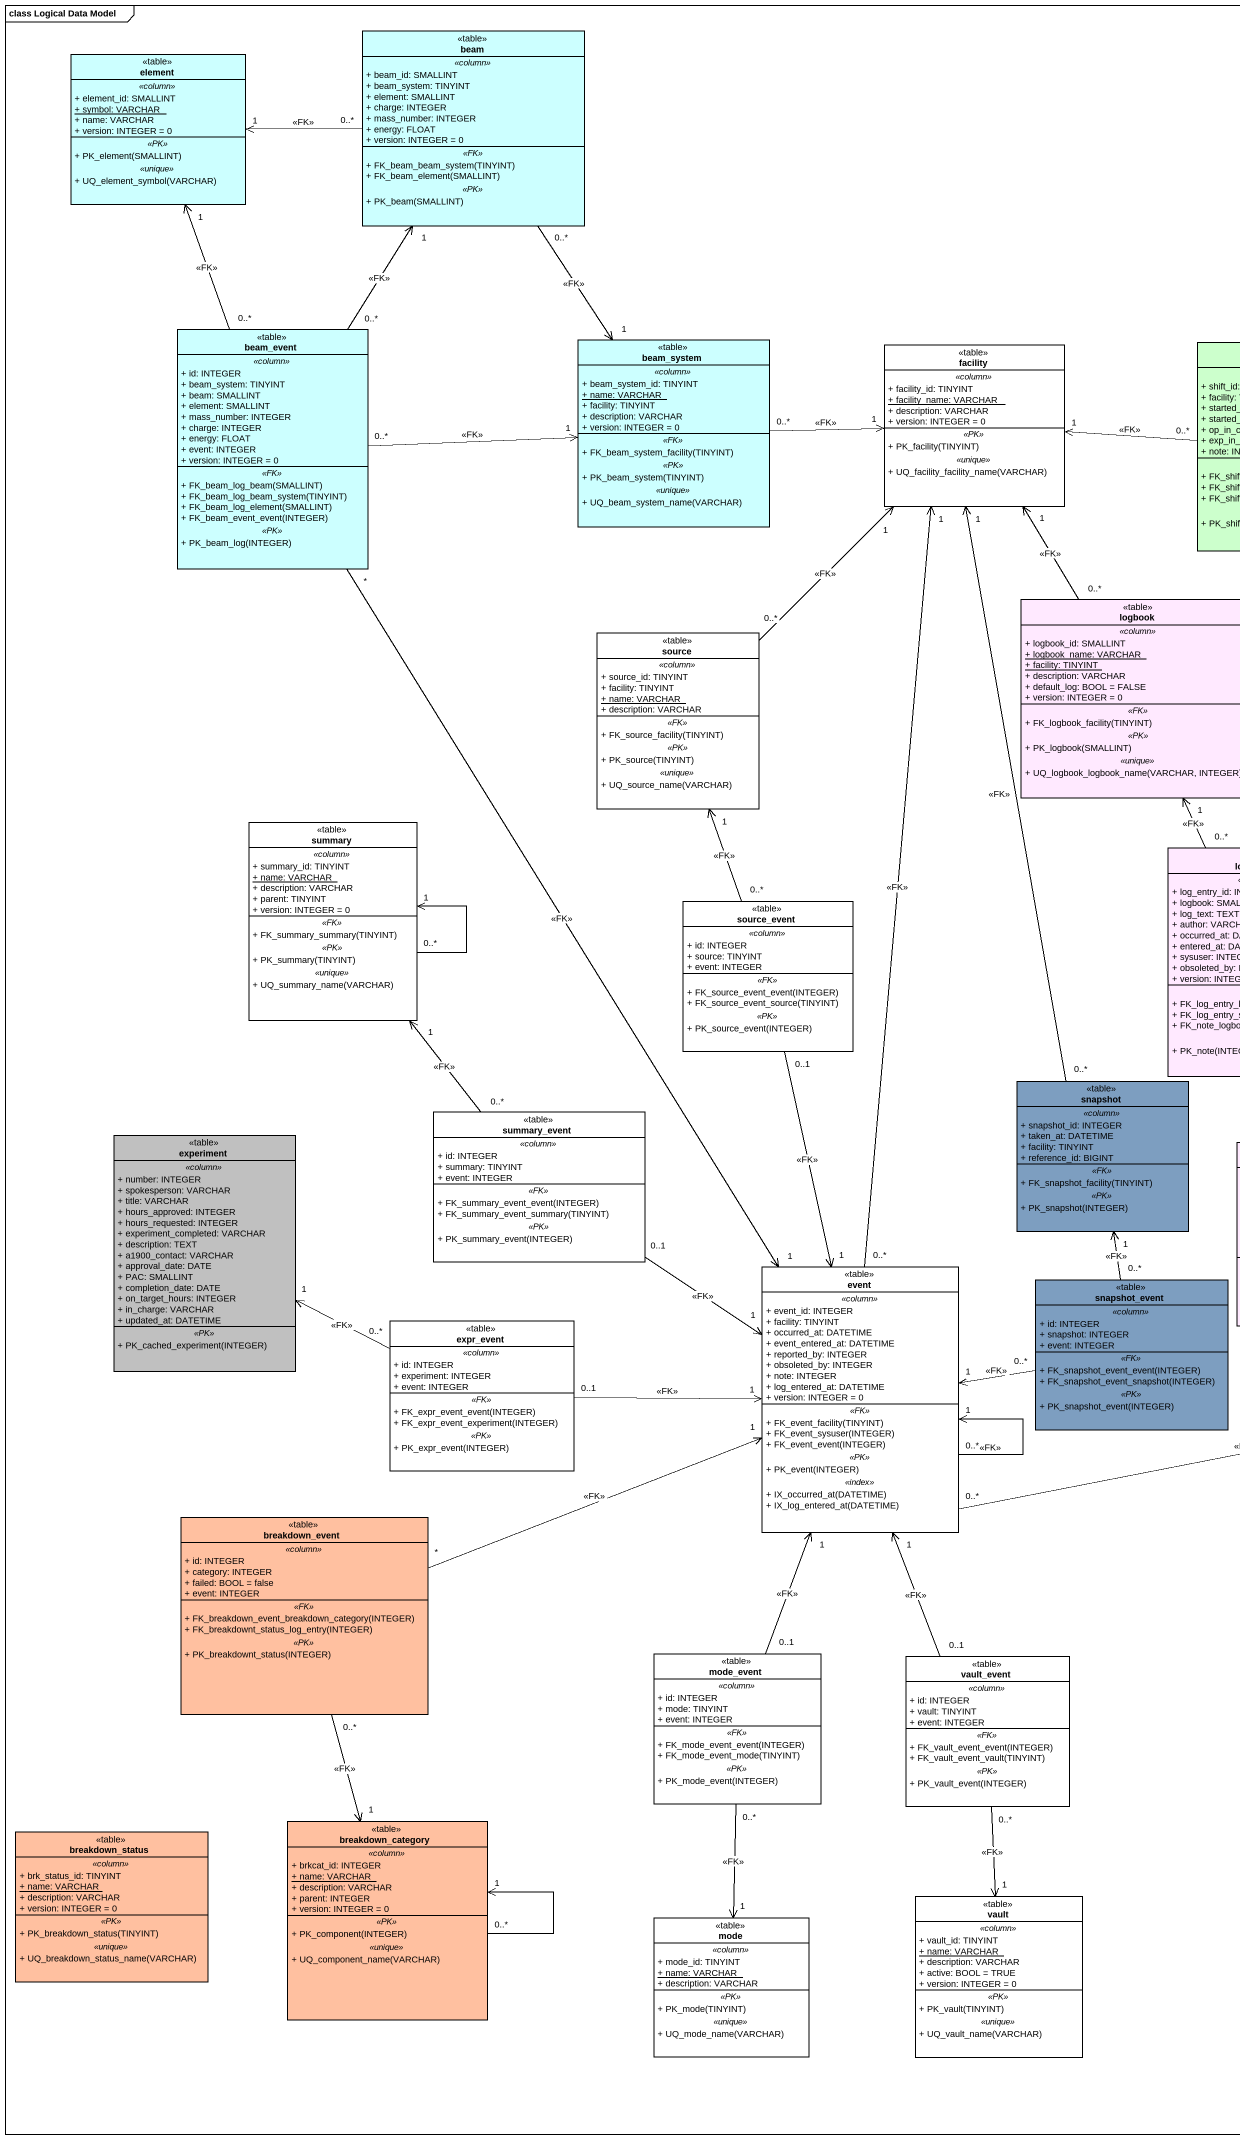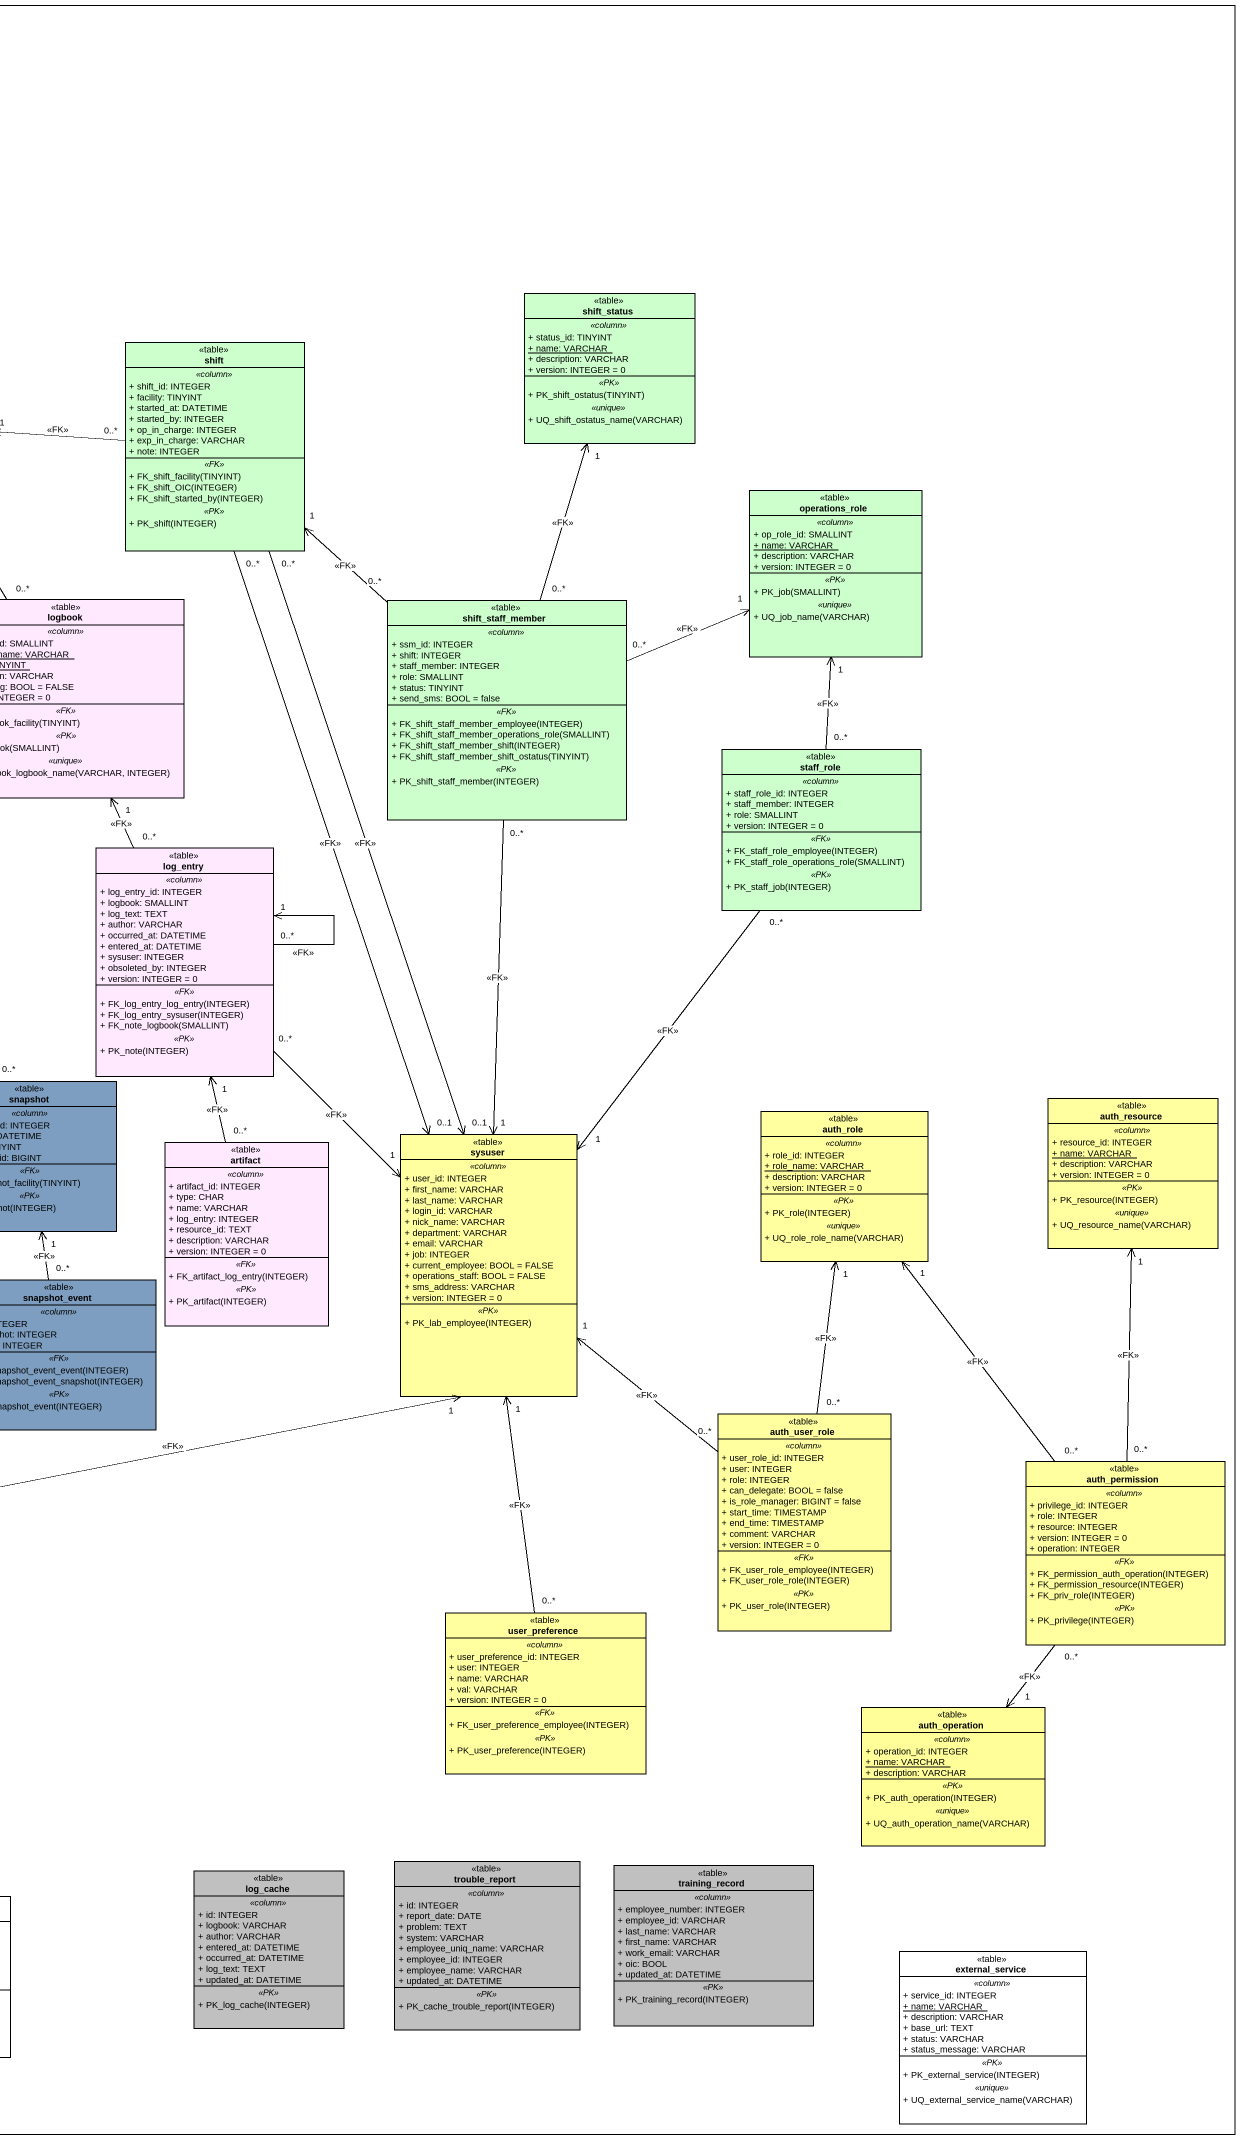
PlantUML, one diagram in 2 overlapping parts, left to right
@startuml
mainframe class Logical Data Model
hide circle
hide empty members
skinparam classAttributeIconSize 0
class element <<table>> #CCFFFF {
  .. <<column>> ..
  + element_id: SMALLINT
  {static} + symbol: VARCHAR
  + name: VARCHAR
  + version: INTEGER = 0
  .. <<PK>> ..
  + PK_element(SMALLINT)
  .. <<unique>> ..
  + UQ_element_symbol(VARCHAR)
}
class beam <<table>> #CCFFFF {
  .. <<column>> ..
  + beam_id: SMALLINT
  + beam_system: TINYINT
  + element: SMALLINT
  + charge: INTEGER
  + mass_number: INTEGER
  + energy: FLOAT
  + version: INTEGER = 0
  .. <<FK>> ..
  + FK_beam_beam_system(TINYINT)
  + FK_beam_element(SMALLINT)
  .. <<PK>> ..
  + PK_beam(SMALLINT)
}
class shift_status <<table>> #CCFFCC {
  .. <<column>> ..
  + status_id: TINYINT
  {static} + name: VARCHAR
  + description: VARCHAR
  + version: INTEGER = 0
  .. <<PK>> ..
  + PK_shift_ostatus(TINYINT)
  .. <<unique>> ..
  + UQ_shift_ostatus_name(VARCHAR)
}
class beam_event <<table>> #CCFFFF {
  .. <<column>> ..
  + id: INTEGER
  + beam_system: TINYINT
  + beam: SMALLINT
  + element: SMALLINT
  + mass_number: INTEGER
  + charge: INTEGER
  + energy: FLOAT
  + event: INTEGER
  + version: INTEGER = 0
  .. <<FK>> ..
  + FK_beam_log_beam(SMALLINT)
  + FK_beam_log_beam_system(TINYINT)
  + FK_beam_log_element(SMALLINT)
  + FK_beam_event_event(INTEGER)
  .. <<PK>> ..
  + PK_beam_log(INTEGER)
}
class beam_system <<table>> #CCFFFF {
  .. <<column>> ..
  + beam_system_id: TINYINT
  {static} + name: VARCHAR
  + facility: TINYINT
  + description: VARCHAR
  + version: INTEGER = 0
  .. <<FK>> ..
  + FK_beam_system_facility(TINYINT)
  .. <<PK>> ..
  + PK_beam_system(TINYINT)
  .. <<unique>> ..
  + UQ_beam_system_name(VARCHAR)
}
class facility <<table>> {
  .. <<column>> ..
  + facility_id: TINYINT
  {static} + facility_name: VARCHAR
  + description: VARCHAR
  + version: INTEGER = 0
  .. <<PK>> ..
  + PK_facility(TINYINT)
  .. <<unique>> ..
  + UQ_facility_facility_name(VARCHAR)
}
class shift <<table>> #CCFFCC {
  .. <<column>> ..
  + shift_id: INTEGER
  + facility: TINYINT
  + started_at: DATETIME
  + started_by: INTEGER
  + op_in_charge: INTEGER
  + exp_in_charge: VARCHAR
  + note: INTEGER
  .. <<FK>> ..
  + FK_shift_facility(TINYINT)
  + FK_shift_OIC(INTEGER)
  + FK_shift_started_by(INTEGER)
  .. <<PK>> ..
  + PK_shift(INTEGER)
}
class operations_role <<table>> #CCFFCC {
  .. <<column>> ..
  + op_role_id: SMALLINT
  {static} + name: VARCHAR
  + description: VARCHAR
  + version: INTEGER = 0
  .. <<PK>> ..
  + PK_job(SMALLINT)
  .. <<unique>> ..
  + UQ_job_name(VARCHAR)
}
class logbook <<table>> #FFE9FF {
  .. <<column>> ..
  + logbook_id: SMALLINT
  {static} + logbook_name: VARCHAR
  {static} + facility: TINYINT
  + description: VARCHAR
  + default_log: BOOL = FALSE
  + version: INTEGER = 0
  .. <<FK>> ..
  + FK_logbook_facility(TINYINT)
  .. <<PK>> ..
  + PK_logbook(SMALLINT)
  .. <<unique>> ..
  + UQ_logbook_logbook_name(VARCHAR, INTEGER)
}
class source <<table>> {
  .. <<column>> ..
  + source_id: TINYINT
  + facility: TINYINT
  {static} + name: VARCHAR
  + description: VARCHAR
  .. <<FK>> ..
  + FK_source_facility(TINYINT)
  .. <<PK>> ..
  + PK_source(TINYINT)
  .. <<unique>> ..
  + UQ_source_name(VARCHAR)
}
class shift_staff_member <<table>> #CCFFCC {
  .. <<column>> ..
  + ssm_id: INTEGER
  + shift: INTEGER
  + staff_member: INTEGER
  + role: SMALLINT
  + status: TINYINT
  + send_sms: BOOL = false
  .. <<FK>> ..
  + FK_shift_staff_member_employee(INTEGER)
  + FK_shift_staff_member_operations_role(SMALLINT)
  + FK_shift_staff_member_shift(INTEGER)
  + FK_shift_staff_member_shift_ostatus(TINYINT)
  .. <<PK>> ..
  + PK_shift_staff_member(INTEGER)
}
class staff_role <<table>> #CCFFCC {
  .. <<column>> ..
  + staff_role_id: INTEGER
  + staff_member: INTEGER
  + role: SMALLINT
  + version: INTEGER = 0
  .. <<FK>> ..
  + FK_staff_role_employee(INTEGER)
  + FK_staff_role_operations_role(SMALLINT)
  .. <<PK>> ..
  + PK_staff_job(INTEGER)
}
class summary <<table>> {
  .. <<column>> ..
  + summary_id: TINYINT
  {static} + name: VARCHAR
  + description: VARCHAR
  + parent: TINYINT
  + version: INTEGER = 0
  .. <<FK>> ..
  + FK_summary_summary(TINYINT)
  .. <<PK>> ..
  + PK_summary(TINYINT)
  .. <<unique>> ..
  + UQ_summary_name(VARCHAR)
}
class log_entry <<table>> #FFE9FF {
  .. <<column>> ..
  + log_entry_id: INTEGER
  + logbook: SMALLINT
  + log_text: TEXT
  + author: VARCHAR
  + occurred_at: DATETIME
  + entered_at: DATETIME
  + sysuser: INTEGER
  + obsoleted_by: INTEGER
  + version: INTEGER = 0
  .. <<FK>> ..
  + FK_log_entry_log_entry(INTEGER)
  + FK_log_entry_sysuser(INTEGER)
  + FK_note_logbook(SMALLINT)
  .. <<PK>> ..
  + PK_note(INTEGER)
}
class source_event <<table>> {
  .. <<column>> ..
  + id: INTEGER
  + source: TINYINT
  + event: INTEGER
  .. <<FK>> ..
  + FK_source_event_event(INTEGER)
  + FK_source_event_source(TINYINT)
  .. <<PK>> ..
  + PK_source_event(INTEGER)
}
class snapshot <<table>> #7D9EC0 {
  .. <<column>> ..
  + snapshot_id: INTEGER
  + taken_at: DATETIME
  + facility: TINYINT
  + reference_id: BIGINT
  .. <<FK>> ..
  + FK_snapshot_facility(TINYINT)
  .. <<PK>> ..
  + PK_snapshot(INTEGER)
}
class auth_resource <<table>> #FFFFA0 {
  .. <<column>> ..
  + resource_id: INTEGER
  {static} + name: VARCHAR
  + description: VARCHAR
  + version: INTEGER = 0
  .. <<PK>> ..
  + PK_resource(INTEGER)
  .. <<unique>> ..
  + UQ_resource_name(VARCHAR)
}
class experiment <<table>> #C0C0C0 {
  .. <<column>> ..
  + number: INTEGER
  + spokesperson: VARCHAR
  + title: VARCHAR
  + hours_approved: INTEGER
  + hours_requested: INTEGER
  + experiment_completed: VARCHAR
  + description: TEXT
  + a1900_contact: VARCHAR
  + approval_date: DATE
  + PAC: SMALLINT
  + completion_date: DATE
  + on_target_hours: INTEGER
  + in_charge: VARCHAR
  + updated_at: DATETIME
  .. <<PK>> ..
  + PK_cached_experiment(INTEGER)
}
class summary_event <<table>> {
  .. <<column>> ..
  + id: INTEGER
  + summary: TINYINT
  + event: INTEGER
  .. <<FK>> ..
  + FK_summary_event_event(INTEGER)
  + FK_summary_event_summary(TINYINT)
  .. <<PK>> ..
  + PK_summary_event(INTEGER)
}
class sysuser <<table>> #FFFFA0 {
  .. <<column>> ..
  + user_id: INTEGER
  + first_name: VARCHAR
  + last_name: VARCHAR
  + login_id: VARCHAR
  + nick_name: VARCHAR
  + department: VARCHAR
  + email: VARCHAR
  + job: INTEGER
  + current_employee: BOOL = FALSE
  + operations_staff: BOOL = FALSE
  + sms_address: VARCHAR
  + version: INTEGER = 0
  .. <<PK>> ..
  + PK_lab_employee(INTEGER)
}
class auth_role <<table>> #FFFFA0 {
  .. <<column>> ..
  + role_id: INTEGER
  {static} + role_name: VARCHAR
  + description: VARCHAR
  + version: INTEGER = 0
  .. <<PK>> ..
  + PK_role(INTEGER)
  .. <<unique>> ..
  + UQ_role_role_name(VARCHAR)
}
class "artifact" as artifact_ <<table>> #FFE9FF {
  .. <<column>> ..
  + artifact_id: INTEGER
  + type: CHAR
  + name: VARCHAR
  + log_entry: INTEGER
  + resource_id: TEXT
  + description: VARCHAR
  + version: INTEGER = 0
  .. <<FK>> ..
  + FK_artifact_log_entry(INTEGER)
  .. <<PK>> ..
  + PK_artifact(INTEGER)
}
class event <<table>> {
  .. <<column>> ..
  + event_id: INTEGER
  + facility: TINYINT
  + occurred_at: DATETIME
  + event_entered_at: DATETIME
  + reported_by: INTEGER
  + obsoleted_by: INTEGER
  + note: INTEGER
  + log_entered_at: DATETIME
  + version: INTEGER = 0
  .. <<FK>> ..
  + FK_event_facility(TINYINT)
  + FK_event_sysuser(INTEGER)
  + FK_event_event(INTEGER)
  .. <<PK>> ..
  + PK_event(INTEGER)
  .. <<index>> ..
  + IX_occurred_at(DATETIME)
  + IX_log_entered_at(DATETIME)
}
class snapshot_event <<table>> #7D9EC0 {
  .. <<column>> ..
  + id: INTEGER
  + snapshot: INTEGER
  + event: INTEGER
  .. <<FK>> ..
  + FK_snapshot_event_event(INTEGER)
  + FK_snapshot_event_snapshot(INTEGER)
  .. <<PK>> ..
  + PK_snapshot_event(INTEGER)
}
class expr_event <<table>> {
  .. <<column>> ..
  + id: INTEGER
  + experiment: INTEGER
  + event: INTEGER
  .. <<FK>> ..
  + FK_expr_event_event(INTEGER)
  + FK_expr_event_experiment(INTEGER)
  .. <<PK>> ..
  + PK_expr_event(INTEGER)
}
class auth_user_role <<table>> #FFFFA0 {
  .. <<column>> ..
  + user_role_id: INTEGER
  + user: INTEGER
  + role: INTEGER
  + can_delegate: BOOL = false
  + is_role_manager: BIGINT = false
  + start_time: TIMESTAMP
  + end_time: TIMESTAMP
  + comment: VARCHAR
  + version: INTEGER = 0
  .. <<FK>> ..
  + FK_user_role_employee(INTEGER)
  + FK_user_role_role(INTEGER)
  .. <<PK>> ..
  + PK_user_role(INTEGER)
}
class auth_permission <<table>> #FFFFA0 {
  .. <<column>> ..
  + privilege_id: INTEGER
  + role: INTEGER
  + resource: INTEGER
  + version: INTEGER = 0
  + operation: INTEGER
  .. <<FK>> ..
  + FK_permission_auth_operation(INTEGER)
  + FK_permission_resource(INTEGER)
  + FK_priv_role(INTEGER)
  .. <<PK>> ..
  + PK_privilege(INTEGER)
}
class breakdown_event <<table>> #FFC0A0 {
  .. <<column>> ..
  + id: INTEGER
  + category: INTEGER
  + failed: BOOL = false
  + event: INTEGER
  .. <<FK>> ..
  + FK_breakdown_event_breakdown_category(INTEGER)
  + FK_breakdownt_status_log_entry(INTEGER)
  .. <<PK>> ..
  + PK_breakdownt_status(INTEGER)
}
class user_preference <<table>> #FFFFA0 {
  .. <<column>> ..
  + user_preference_id: INTEGER
  + user: INTEGER
  + name: VARCHAR
  + val: VARCHAR
  + version: INTEGER = 0
  .. <<FK>> ..
  + FK_user_preference_employee(INTEGER)
  .. <<PK>> ..
  + PK_user_preference(INTEGER)
}
class mode_event <<table>> {
  .. <<column>> ..
  + id: INTEGER
  + mode: TINYINT
  + event: INTEGER
  .. <<FK>> ..
  + FK_mode_event_event(INTEGER)
  + FK_mode_event_mode(TINYINT)
  .. <<PK>> ..
  + PK_mode_event(INTEGER)
}
class vault_event <<table>> {
  .. <<column>> ..
  + id: INTEGER
  + vault: TINYINT
  + event: INTEGER
  .. <<FK>> ..
  + FK_vault_event_event(INTEGER)
  + FK_vault_event_vault(TINYINT)
  .. <<PK>> ..
  + PK_vault_event(INTEGER)
}
class auth_operation <<table>> #FFFE99 {
  .. <<column>> ..
  + operation_id: INTEGER
  {static} + name: VARCHAR
  + description: VARCHAR
  .. <<PK>> ..
  + PK_auth_operation(INTEGER)
  .. <<unique>> ..
  + UQ_auth_operation_name(VARCHAR)
}
class breakdown_status <<table>> #FFC0A0 {
  .. <<column>> ..
  + brk_status_id: TINYINT
  {static} + name: VARCHAR
  + description: VARCHAR
  + version: INTEGER = 0
  .. <<PK>> ..
  + PK_breakdown_status(TINYINT)
  .. <<unique>> ..
  + UQ_breakdown_status_name(VARCHAR)
}
class breakdown_category <<table>> #FFC0A0 {
  .. <<column>> ..
  + brkcat_id: INTEGER
  {static} + name: VARCHAR
  + description: VARCHAR
  + parent: INTEGER
  + version: INTEGER = 0
  .. <<PK>> ..
  + PK_component(INTEGER)
  .. <<unique>> ..
  + UQ_component_name(VARCHAR)
}
class log_cache <<table>> #C0C0C0 {
  .. <<column>> ..
  + id: INTEGER
  + logbook: VARCHAR
  + author: VARCHAR
  + entered_at: DATETIME
  + occurred_at: DATETIME
  + log_text: TEXT
  + updated_at: DATETIME
  .. <<PK>> ..
  + PK_log_cache(INTEGER)
}
class trouble_report <<table>> #C0C0C0 {
  .. <<column>> ..
  + id: INTEGER
  + report_date: DATE
  + problem: TEXT
  + system: VARCHAR
  + employee_uniq_name: VARCHAR
  + employee_id: INTEGER
  + employee_name: VARCHAR
  + updated_at: DATETIME
  .. <<PK>> ..
  + PK_cache_trouble_report(INTEGER)
}
class training_record <<table>> #C0C0C0 {
  .. <<column>> ..
  + employee_number: INTEGER
  + employee_id: VARCHAR
  + last_name: VARCHAR
  + first_name: VARCHAR
  + work_email: VARCHAR
  + oic: BOOL
  + updated_at: DATETIME
  .. <<PK>> ..
  + PK_training_record(INTEGER)
}
class vault <<table>> {
  .. <<column>> ..
  + vault_id: TINYINT
  {static} + name: VARCHAR
  + description: VARCHAR
  + active: BOOL = TRUE
  + version: INTEGER = 0
  .. <<PK>> ..
  + PK_vault(TINYINT)
  .. <<unique>> ..
  + UQ_vault_name(VARCHAR)
}
class mode <<table>> {
  .. <<column>> ..
  + mode_id: TINYINT
  {static} + name: VARCHAR
  + description: VARCHAR
  .. <<PK>> ..
  + PK_mode(TINYINT)
  .. <<unique>> ..
  + UQ_mode_name(VARCHAR)
}
class external_service <<table>> {
  .. <<column>> ..
  + service_id: INTEGER
  {static} + name: VARCHAR
  + description: VARCHAR
  + base_url: TEXT
  + status: VARCHAR
  + status_message: VARCHAR
  .. <<PK>> ..
  + PK_external_service(INTEGER)
  .. <<unique>> ..
  + UQ_external_service_name(VARCHAR)
}
beam "0..*" -left-> "1" element : <<FK>>
beam "0..*" --> "1" beam_system : <<FK>>
beam_event "0..*" -up-> "1" element : <<FK>>
beam_event "0..*" -up-> "1" beam : <<FK>>
beam_event "0..*" -right-> "1" beam_system : <<FK>>
beam_event "*" --> "1" event : <<FK>>
beam_system "0..*" -right-> "1" facility : <<FK>>
shift "0..*" -left-> "1" facility : <<FK>>
shift "0..*" --> "0..1" sysuser : <<FK>>
shift "0..*" --> "0..1" sysuser : <<FK>>
logbook "0..*" -up-> "1" facility : <<FK>>
source "0..*" -up-> "1" facility : <<FK>>
shift_staff_member "0..*" -up-> "1" shift_status : <<FK>>
shift_staff_member "0..*" -up-> "1" shift : <<FK>>
shift_staff_member "0..*" -right-> "1" operations_role : <<FK>>
shift_staff_member "0..*" --> "1" sysuser : <<FK>>
staff_role "0..*" -up-> "1" operations_role : <<FK>>
staff_role "0..*" --> "1" sysuser : <<FK>>
summary "0..*" --> "1" summary
log_entry "0..*" -up-> "1" logbook : <<FK>>
log_entry "0..*" --> "1" log_entry : <<FK>>
log_entry "0..*" --> "1" sysuser : <<FK>>
source_event "0..*" -up-> "1" source : <<FK>>
source_event "0..1" --> "1" event : <<FK>>
snapshot "0..*" -up-> "1" facility : <<FK>>
summary_event "0..*" -up-> "1" summary : <<FK>>
summary_event "0..1" --> "1" event : <<FK>>
artifact_ "0..*" -up-> "1" log_entry : <<FK>>
event "0..*" -up-> "1" facility : <<FK>>
event "0..*" -right-> "1" sysuser : <<FK>>
event "0..*" --> "1" event : <<FK>>
snapshot_event "0..*" -up-> "1" snapshot : <<FK>>
snapshot_event "0..*" -left-> "1" event : <<FK>>
expr_event "0..*" -left-> "1" experiment : <<FK>>
expr_event "0..1" -right-> "1" event : <<FK>>
auth_user_role "0..*" -up-> "1" sysuser : <<FK>>
auth_user_role "0..*" -up-> "1" auth_role : <<FK>>
auth_permission "0..*" -up-> "1" auth_resource : <<FK>>
auth_permission "0..*" -up-> "1" auth_role : <<FK>>
auth_permission "0..*" --> "1" auth_operation : <<FK>>
breakdown_event "*" -right-> "1" event : <<FK>>
breakdown_event "0..*" --> "1" breakdown_category : <<FK>>
user_preference "0..*" -up-> "1" sysuser : <<FK>>
mode_event "0..1" -up-> "1" event : <<FK>>
mode_event "0..*" --> "1" mode : <<FK>>
vault_event "0..1" -up-> "1" event : <<FK>>
vault_event "0..*" --> "1" vault : <<FK>>
breakdown_category "0..*" --> "1" breakdown_category
@enduml
